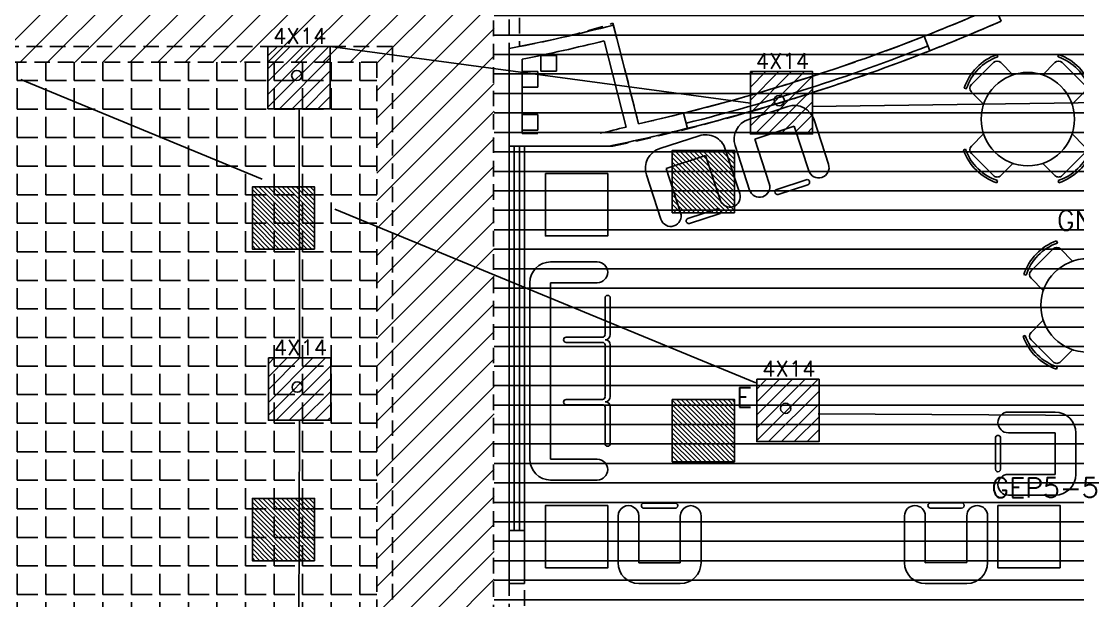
# Model space of a CAD drawing. Header units: inches. Extents: x 567115 to 582893, y 124948 to 133566.
# Drawn here: x 575249 to 576267, y 130949 to 131507 of the extents above; entities that cross this region are included whole.
import ezdxf

# ---------------------------------------------------------------- set-up
doc = ezdxf.new("R2010")
doc.units = ezdxf.units.IN
doc.header["$MEASUREMENT"] = 0
doc.linetypes.add('DASHDOT', pattern=[25.4, 12.7, -6.35, 0, -6.35])
doc.linetypes.add('DASHED', pattern=[0.75, 0.5, -0.25])
for name, color, linetype in [('1', 15, 'Continuous'), ('2', 1, 'Continuous'), ('AX', 1, 'Continuous'), ('dakt', 6, 'Continuous'), ('kazeb', 15, 'Continuous'), ('khatchin', 15, 'DASHED'), ('LIGHTING', 3, 'Continuous'), ('LIGHTING WIRE', 4, 'Continuous'), ('mobl', 11, 'Continuous'), ('wall kanaf', 4, 'Continuous'), ('win', 1, 'Continuous')]:
    doc.layers.add(name, color=color, linetype=linetype)
doc.layers.add('bargh', color=2, linetype='Continuous', plot=False)
doc.styles.add('ROMANS', font='romans.shx')

# ---------------------------------------------------------------- blocks, each defined once
blk = doc.blocks.new('barh')
at = {"layer": 'bargh', "ltscale": 80}
h = blk.add_hatch(dxfattribs=at)
h.set_pattern_fill('ANSI31', color=256)
h.set_pattern_definition([(45, (-26898.8397, -10198.602), (-2.24506403, 2.24506403), [])])
h.paths.add_polyline_path([(60, 60), (0, 60), (0, 0), (60, 0)])
blk.add_lwpolyline([(60, 60), (0, 60), (0, 0), (60, 0)], close=True, dxfattribs=at)
blk = doc.blocks.new('4X14TO')
at = {"layer": 'LIGHTING'}
h = blk.add_hatch(dxfattribs=at)
h.set_pattern_fill('ANSI31', color=30, scale=70, style=0)
h.set_pattern_definition([(45, (-31130.77, -3717.395), (-6.1871843, 6.1871843), [])])
h.paths.add_polyline_path([(-60, 60), (0, 60), (0, 0), (-60, 0)])
at = {"layer": 'LIGHTING', "color": 3}
blk.add_lwpolyline([(-60, 60), (0, 60), (0, 0), (-60, 0)], close=True, dxfattribs=at)
at = {"layer": 'LIGHTING', "color": 2}
blk.add_circle((-32.2, 32), 4.96, dxfattribs=at)
at = {"layer": 'LIGHTING', "color": 2, "insert": (-3.4, 70.1), "char_height": 15, "attachment_point": 6, "style": 'ROMANS'}
blk.add_mtext('4X14', dxfattribs=at)
blk = doc.blocks.new('M-6')
at = {"layer": 'mobl', "color": 11}
for p, q in [((85, -4), (-85, -4)), ((-105, -24), (-105, -69)), ((85, -24), (-85, -24)), ((-85, -24), (-85, -69)), ((85, -69), (85, -24)), ((105, -69), (105, -24)), ((-32.5, -39), (-32.5, -74)), ((-27.5, -39), (-27.5, -74)), ((27.5, -39), (27.5, -74)), ((32.5, -39), (32.5, -74)), ((-70.3, -76.5), (-35.3, -76.5)), ((-25, -76.5), (24.7, -76.5)), ((70, -76.5), (35, -76.5)), ((-70.3, -81.5), (-35, -81.5)), ((-25, -81.5), (24.7, -81.5)), ((70, -81.5), (34.7, -81.5))]:
    blk.add_line(p, q, dxfattribs=at)
for centre, radius, start, end in [((-85, -24), 20, 90, 180), ((85, -24), 20, 0, 90), ((-30, -39), 2.5, 0, 180), ((30, -39), 2.5, 0, 180), ((-95, -69), 10, 180, 0), ((95, -69), 10, 180, 0), ((-70.3, -79), 2.5, 90, 270), ((-35, -74), 2.5, 270, 0), ((-35, -76.5), 5, 270, 0), ((-25, -76.5), 5, 180, 270), ((-25, -74), 2.5, 180, 270), ((24.7, -76.5), 5, 270, 0), ((25, -74), 2.5, 270, 0), ((34.7, -76.5), 5, 180, 270), ((35, -74), 2.5, 180, 270), ((70, -79), 2.5, 270, 90)]:
    blk.add_arc(centre, radius, start, end, dxfattribs=at)
blk = doc.blocks.new('M-4')
at = {"layer": 'mobl', "color": 11}
for p, q in [((-20, -4), (20, -4)), ((-40, -69), (-40, -24)), ((-20, -24), (20, -24)), ((-20, -69), (-20, -24)), ((20, -69), (20, -24)), ((40, -24), (40, -69)), ((15, -76.5), (-15, -76.5)), ((15, -81.5), (-15, -81.5))]:
    blk.add_line(p, q, dxfattribs=at)
for centre, radius, start, end in [((-20, -24), 20, 90, 180), ((20, -24), 20, 0, 90), ((-30, -69), 10, 180, 0), ((30, -69), 10, 180, 0), ((-15, -79), 2.5, 90, 270), ((15, -79), 2.5, 270, 90)]:
    blk.add_arc(centre, radius, start, end, dxfattribs=at)
blk = doc.blocks.new('hj')
at = {"layer": 'mobl'}
for p, q in [((555846.4, 227345.1), (555845.6, 227347.2)), ((555846.4, 227345.1), (555845.6, 227347.2)), ((555904.4, 227345.1), (555905.2, 227347.2)), ((555904.4, 227345.1), (555905.2, 227347.2)), ((555842.2, 227339.4), (555821, 227318.2)), ((555842.2, 227339.4), (555821, 227318.2)), ((555861, 227327.7), (555849.3, 227339.4)), ((555861, 227327.7), (555849.3, 227339.4)), ((555889.8, 227327.7), (555901.5, 227339.4)), ((555889.8, 227327.7), (555901.5, 227339.4)), ((555908.6, 227339.4), (555929.8, 227318.2)), ((555908.6, 227339.4), (555929.8, 227318.2)), ((555816.2, 227314.2), (555814.1, 227314.9)), ((555816.2, 227314.2), (555814.1, 227314.9)), ((555934.6, 227314.2), (555936.7, 227314.9)), ((555934.6, 227314.2), (555936.7, 227314.9)), ((555821, 227311.1), (555832.8, 227299.4)), ((555821, 227311.1), (555832.8, 227299.4)), ((555929.8, 227311.1), (555918, 227299.4)), ((555929.8, 227311.1), (555918, 227299.4)), ((555832.8, 227270.7), (555821, 227258.9)), ((555832.8, 227270.7), (555821, 227258.9)), ((555918, 227270.7), (555929.8, 227258.9)), ((555918, 227270.7), (555929.8, 227258.9)), ((555815.3, 227256), (555813.3, 227255.3)), ((555815.3, 227256), (555813.3, 227255.3)), ((555935.5, 227256), (555937.5, 227255.3)), ((555935.5, 227256), (555937.5, 227255.3)), ((555821, 227251.9), (555842.2, 227230.6)), ((555821, 227251.9), (555842.2, 227230.6)), ((555929.8, 227251.9), (555908.6, 227230.6)), ((555929.8, 227251.9), (555908.6, 227230.6)), ((555849.3, 227230.6), (555861, 227242.4)), ((555849.3, 227230.6), (555861, 227242.4)), ((555901.5, 227230.6), (555889.8, 227242.4)), ((555901.5, 227230.6), (555889.8, 227242.4)), ((555846.3, 227225.8), (555845.6, 227223.7)), ((555846.3, 227225.8), (555845.6, 227223.7)), ((555904.5, 227225.8), (555905.2, 227223.7)), ((555904.5, 227225.8), (555905.2, 227223.7))]:
    blk.add_line(p, q, dxfattribs=at)
blk.add_circle((555875.4, 227285), 45, dxfattribs=at)
for centre, radius, start, end in [((555863, 227298.6), 51.6, 109.7423, 161.6459), ((555863, 227298.6), 51.6, 109.7423, 161.6459), ((555863, 227298.6), 49.4, 109.7423, 161.6459), ((555863, 227298.6), 49.4, 109.7423, 161.6459), ((555887.8, 227298.6), 49.4, 18.3541, 70.2577), ((555887.8, 227298.6), 49.4, 18.3541, 70.2577), ((555887.8, 227298.6), 51.6, 18.3541, 70.2577), ((555887.8, 227298.6), 51.6, 18.3541, 70.2577), ((555845.8, 227335.9), 5, 45, 135), ((555845.8, 227335.9), 5, 45, 135), ((555905, 227335.9), 5, 45, 135), ((555905, 227335.9), 5, 45, 135), ((555824.5, 227314.7), 5, 135, 225), ((555824.5, 227314.7), 5, 135, 225), ((555926.3, 227314.7), 5, 315, 45), ((555926.3, 227314.7), 5, 315, 45), ((555861.8, 227272.7), 51.6, 199.7423, 251.6459), ((555861.8, 227272.7), 51.6, 199.7423, 251.6459), ((555861.8, 227272.7), 49.4, 199.7423, 251.6459), ((555861.8, 227272.7), 49.4, 199.7423, 251.6459), ((555824.5, 227255.4), 5, 135, 225), ((555824.5, 227255.4), 5, 135, 225), ((555889, 227272.7), 49.4, 288.3541, 340.2577), ((555889, 227272.7), 49.4, 288.3541, 340.2577), ((555889, 227272.7), 51.6, 288.3541, 340.2577), ((555889, 227272.7), 51.6, 288.3541, 340.2577), ((555926.3, 227255.4), 5, 315, 45), ((555926.3, 227255.4), 5, 315, 45), ((555845.8, 227234.2), 5, 225, 315), ((555845.8, 227234.2), 5, 225, 315), ((555905, 227234.2), 5, 225, 315), ((555905, 227234.2), 5, 225, 315)]:
    blk.add_arc(centre, radius, start, end, dxfattribs=at)

msp = doc.modelspace()

# ---------------------------------------------------------------- hatches: boundary and pattern name
at = {"layer": 'kazeb'}
h = msp.add_hatch(dxfattribs=at)
h.set_pattern_fill('LINE', color=256, scale=150)
edge = h.paths.add_edge_path()
edge.add_line((576254.1, 130421.5), (576500.6, 130421.5))
edge.add_line((576500.6, 130421.5), (576500.6, 130485))
edge.add_line((576500.6, 130485), (576528.1, 130485))
edge.add_line((576528.1, 130485), (576528.1, 131106.5))
edge.add_line((576528.1, 131106.5), (576494.1, 131106.5))
edge.add_line((576494.1, 131106.5), (576494.1, 131569.6))
edge.add_arc((575608.9, 130539.2), 1358.4, 49.3368, 64.2331)
edge.add_arc((575361, 133230.4), 1690.4, 281.7249, 299.7328, ccw=False)
edge.add_line((575704.6, 131575.2), (575704.6, 130744))
edge.add_line((575704.6, 130744), (576257.8, 130743.1))
edge.add_line((576257.8, 130743.1), (576257.8, 130425.6))
h = msp.add_hatch(dxfattribs=at)
h.set_pattern_fill('ANSI31', color=256, scale=150)
edge = h.paths.add_edge_path()
edge.add_line((575704.6, 131575.2), (575704.6, 130413.5))
edge.add_line((575704.6, 130413.5), (575004.1, 130413.5))
edge.add_line((575004.1, 130413.5), (575004.1, 131578.3))
edge.add_arc((575361.6, 133229.6), 1689.5, 257.7837, 281.7132)
h.paths.add_polyline_path([(575111.6, 131467.6), (575111.6, 130507.6), (575591.6, 130507.6), (575591.6, 131467.6)], flags=16)
h = msp.add_hatch(dxfattribs=at)
h.set_pattern_fill('ANGLE', color=256, scale=100, style=0)
h.set_pattern_definition([(0, (0, 0), (0, 27.5), [20, -7.5]), (90, (0, 0), (-27.5, 2e-15), [20, -7.5])])
h.paths.add_polyline_path([(575111.6, 131467.6), (575111.6, 130507.6), (575591.6, 130507.6), (575591.6, 131467.6)])

# ---------------------------------------------------------------- linework, layer by layer
at = {"layer": '1'}
for p, q in [((575724, 131386.6), (575724, 131016.6)), ((575729, 131386.6), (575729, 131016.6))]:
    msp.add_line(p, q, dxfattribs=at)
at = {"layer": '2'}
for p, q in [((575719.1, 131386.6), (575719.1, 131016.6)), ((575733.8, 131386.6), (575733.8, 131016.6))]:
    msp.add_line(p, q, dxfattribs=at)
at = {"layer": 'AX', "color": 15, "linetype": 'DASHDOT', "ltscale": 5}
msp.add_arc((575376.6, 130103.1), 1750, 48, 128, dxfattribs=at)
at = {"layer": 'dakt', "color": 15}
for points in [[(575764.6, 131459.1), (575749.6, 131459.1), (575749.6, 131474.1), (575764.6, 131474.1)], [(575746.6, 131443.5), (575731.6, 131443.5), (575731.6, 131458.5), (575746.6, 131458.5)], [(575746.6, 131402.1), (575731.6, 131402.1), (575731.6, 131417.1), (575746.6, 131417.1)]]:
    msp.add_lwpolyline(points, close=True, dxfattribs=at)
at = {"layer": 'khatchin', "ltscale": 30}
for points in [[(576254.1, 130421.5), (576494.1, 130421.5), (576494.1, 130491.5), (576528.1, 130491.5), (576528.1, 131106.5), (576494.1, 131106.5), (576494.1, 131569.6, 0.065089), (576199.4, 131762.5, -0.079001), (575704.1, 131575.2), (575704.1, 130744), (576258.1, 130744), (576257.8, 130425.6)], [(575719.1, 131576.2), (575719.1, 130428.6), (575019.1, 130428.6), (575019.1, 131602.6, 0.032821), (575230.5, 131563.6, 0.017479), (575573.5, 131557.6, 0.02166), (575719.1, 131576.2, 0.011002)], [(575704.1, 131575.2), (575704.1, 130413.5), (575004.1, 130413.5), (575004.1, 131578.3, 0.104793), (575704.6, 131575.2, 0.011002)]]:
    msp.add_lwpolyline(points, format="xyb", dxfattribs=at)
msp.add_lwpolyline([(575733.8, 131386.6), (575733.8, 130759.1), (576273.1, 130759.1), (576273.1, 130433.6), (576509.1, 130433.6), (576509.1, 130506.6), (576549.1, 130506.6), (576549.1, 131121.6), (576509.1, 131121.6), (576508.8, 131592.6, 0.041829), (576246.8, 131760.9, -0.011352), (576179.1, 131725.7), (576202.2, 131678.9, -1.002777), (576139.8, 131646.1), (576117.1, 131696.7, -0.060222), (575728.6, 131577.9), (575729.1, 131482.7, 0.032975), (575819.1, 131505.1), (575843.8, 131408.2, 0.048123), (576187.2, 131520.9), (576193.2, 131507.1, -0.049806), (575819.1, 131386.6)], format="xyb", close=True, dxfattribs=at)
for points in [[(575126.6, 131482.7), (575126.6, 130522.7), (575606.6, 130522.7), (575606.6, 131482.7), (575126.6, 131482.7)], [(575111.6, 131467.6), (575111.6, 130507.6), (575591.6, 130507.6), (575591.6, 131467.6), (575111.6, 131467.6)]]:
    msp.add_lwpolyline(points, dxfattribs=at)
at = {"layer": 'LIGHTING WIRE'}
for p, q in [((575546.6, 131482.8), (575951.5, 131428.1)), ((575248.4, 131451), (575481.1, 131355.1)), ((575517.1, 131182.8), (575516.6, 131422.8)), ((576010.7, 131425.1), (576310.2, 131428.9)), ((575551.1, 131326.2), (575956.8, 131158.9)), ((576016.8, 131128.9), (576311, 131127.2)), ((575516.2, 130882.7), (575517.1, 131122.8))]:
    msp.add_line(p, q, dxfattribs=at)
at = {"layer": 'mobl'}
for points in [[(575754, 131360.3), (575754, 131300.3), (575814, 131300.3), (575814, 131360.3)], [(575754, 130980.6), (575754, 131040.6), (575814, 131040.6), (575814, 130980.6)], [(576250.1, 130980.7), (576250.1, 131040.7), (576190.1, 131040.7), (576190.1, 130980.7)]]:
    msp.add_lwpolyline(points, close=True, dxfattribs=at)
at = {"layer": 'wall kanaf', "color": 15}
for p, q in [((575719.1, 131386.6), (575719.1, 131480.7)), ((575731.6, 131399.1), (575731.6, 131470.4)), ((575746.6, 131399.1), (575731.6, 131399.1)), ((575815, 131386.6), (575719.1, 131386.6)), ((575719.1, 131016.6), (575733.8, 131016.6)), ((575719.1, 131016.6), (575719.1, 130965.6)), ((575733.8, 131016.6), (575733.8, 130965.6)), ((575719.1, 130965.6), (575733.8, 130965.6))]:
    msp.add_line(p, q, dxfattribs=at)
for points in [[(575819.6, 131503.3), (575843.8, 131408.2)], [(576124.6, 131478.7), (576119.1, 131492.6)], [(575810.5, 131488.1), (575831.7, 131405.1)], [(575890.8, 131403.9), (575887.1, 131418.5)]]:
    msp.add_lwpolyline(points, dxfattribs=at)
for centre, radius, start, end in [((575431.4, 133244.4), 1881.9, 291.4345, 293.6778), ((575374.6, 133249.4), 1801.9, 281.023, 284.2974), ((575431.4, 133244.4), 1896.9, 291.4345, 293.6778), ((575374.6, 133249.4), 1814.4, 281.3485, 283.9027), ((575431.4, 133244.4), 1881.9, 282.6572, 284.0136), ((575374.2, 133251.2), 1901.9, 283.1476, 283.9192), ((575431.4, 133244.4), 1896.9, 281.6672, 284.0136)]:
    msp.add_arc(centre, radius, start, end, dxfattribs=at)
at = {"layer": 'win', "color": 15}
for radius in [1881.9, 1891.9, 1896.9]:
    msp.add_arc((575431.4, 133244.4), radius, 284.0136, 291.4345, dxfattribs=at)

# ---------------------------------------------------------------- block references
at = {"layer": 'bargh', "xscale": -1, "rotation": 180}
for p in [(575876.3, 131382.7), (575471.6, 131347.6), (575876.3, 131142.8), (575471.6, 131047.6)]:
    msp.add_blockref('barh', p, dxfattribs=at)
at = {"layer": 'LIGHTING', "ltscale": 20}
for p in [(575546.6, 131422.8), (576011.5, 131398.6), (575547.1, 131122.8), (576017.7, 131102.3)]:
    msp.add_blockref('4X14TO', p, dxfattribs=at)
at = {"layer": 'mobl'}
for p in [(20343.5, -95872.2), (20401, -96051.6)]:
    msp.add_blockref('hj', p, dxfattribs=at)
for p, rotation in [((575967.4, 131422.5), 18.06233136813651), ((576269.1, 131090.7), 269.9911991744879), ((575864, 130961.6), 179.9911991744881)]:
    msp.add_blockref('M-4', p, dxfattribs=dict(at, rotation=rotation))
at = {"layer": 'mobl', "xscale": -1}
for name, p, rotation in [('M-4', (575881.9, 131394.4), 18.06233136813647), ('M-6', (575735, 131170.3), 90), ('M-4', (576140.1, 130961.7), 180.0088008255119)]:
    msp.add_blockref(name, p, dxfattribs=dict(at, rotation=rotation))

# ---------------------------------------------------------------- texts
at = {"layer": 'LIGHTING', "color": 2, "ltscale": 8, "style": 'ROMANS'}
for s, p in [('GNP5-7', (576246.8, 131305.9)), ('E', (575937.8, 131135.5)), ('GEP5-5', (576183.7, 131048.4))]:
    msp.add_text(s, height=19, dxfattribs=at).set_placement(p)

doc.saveas('drawing.dxf')
